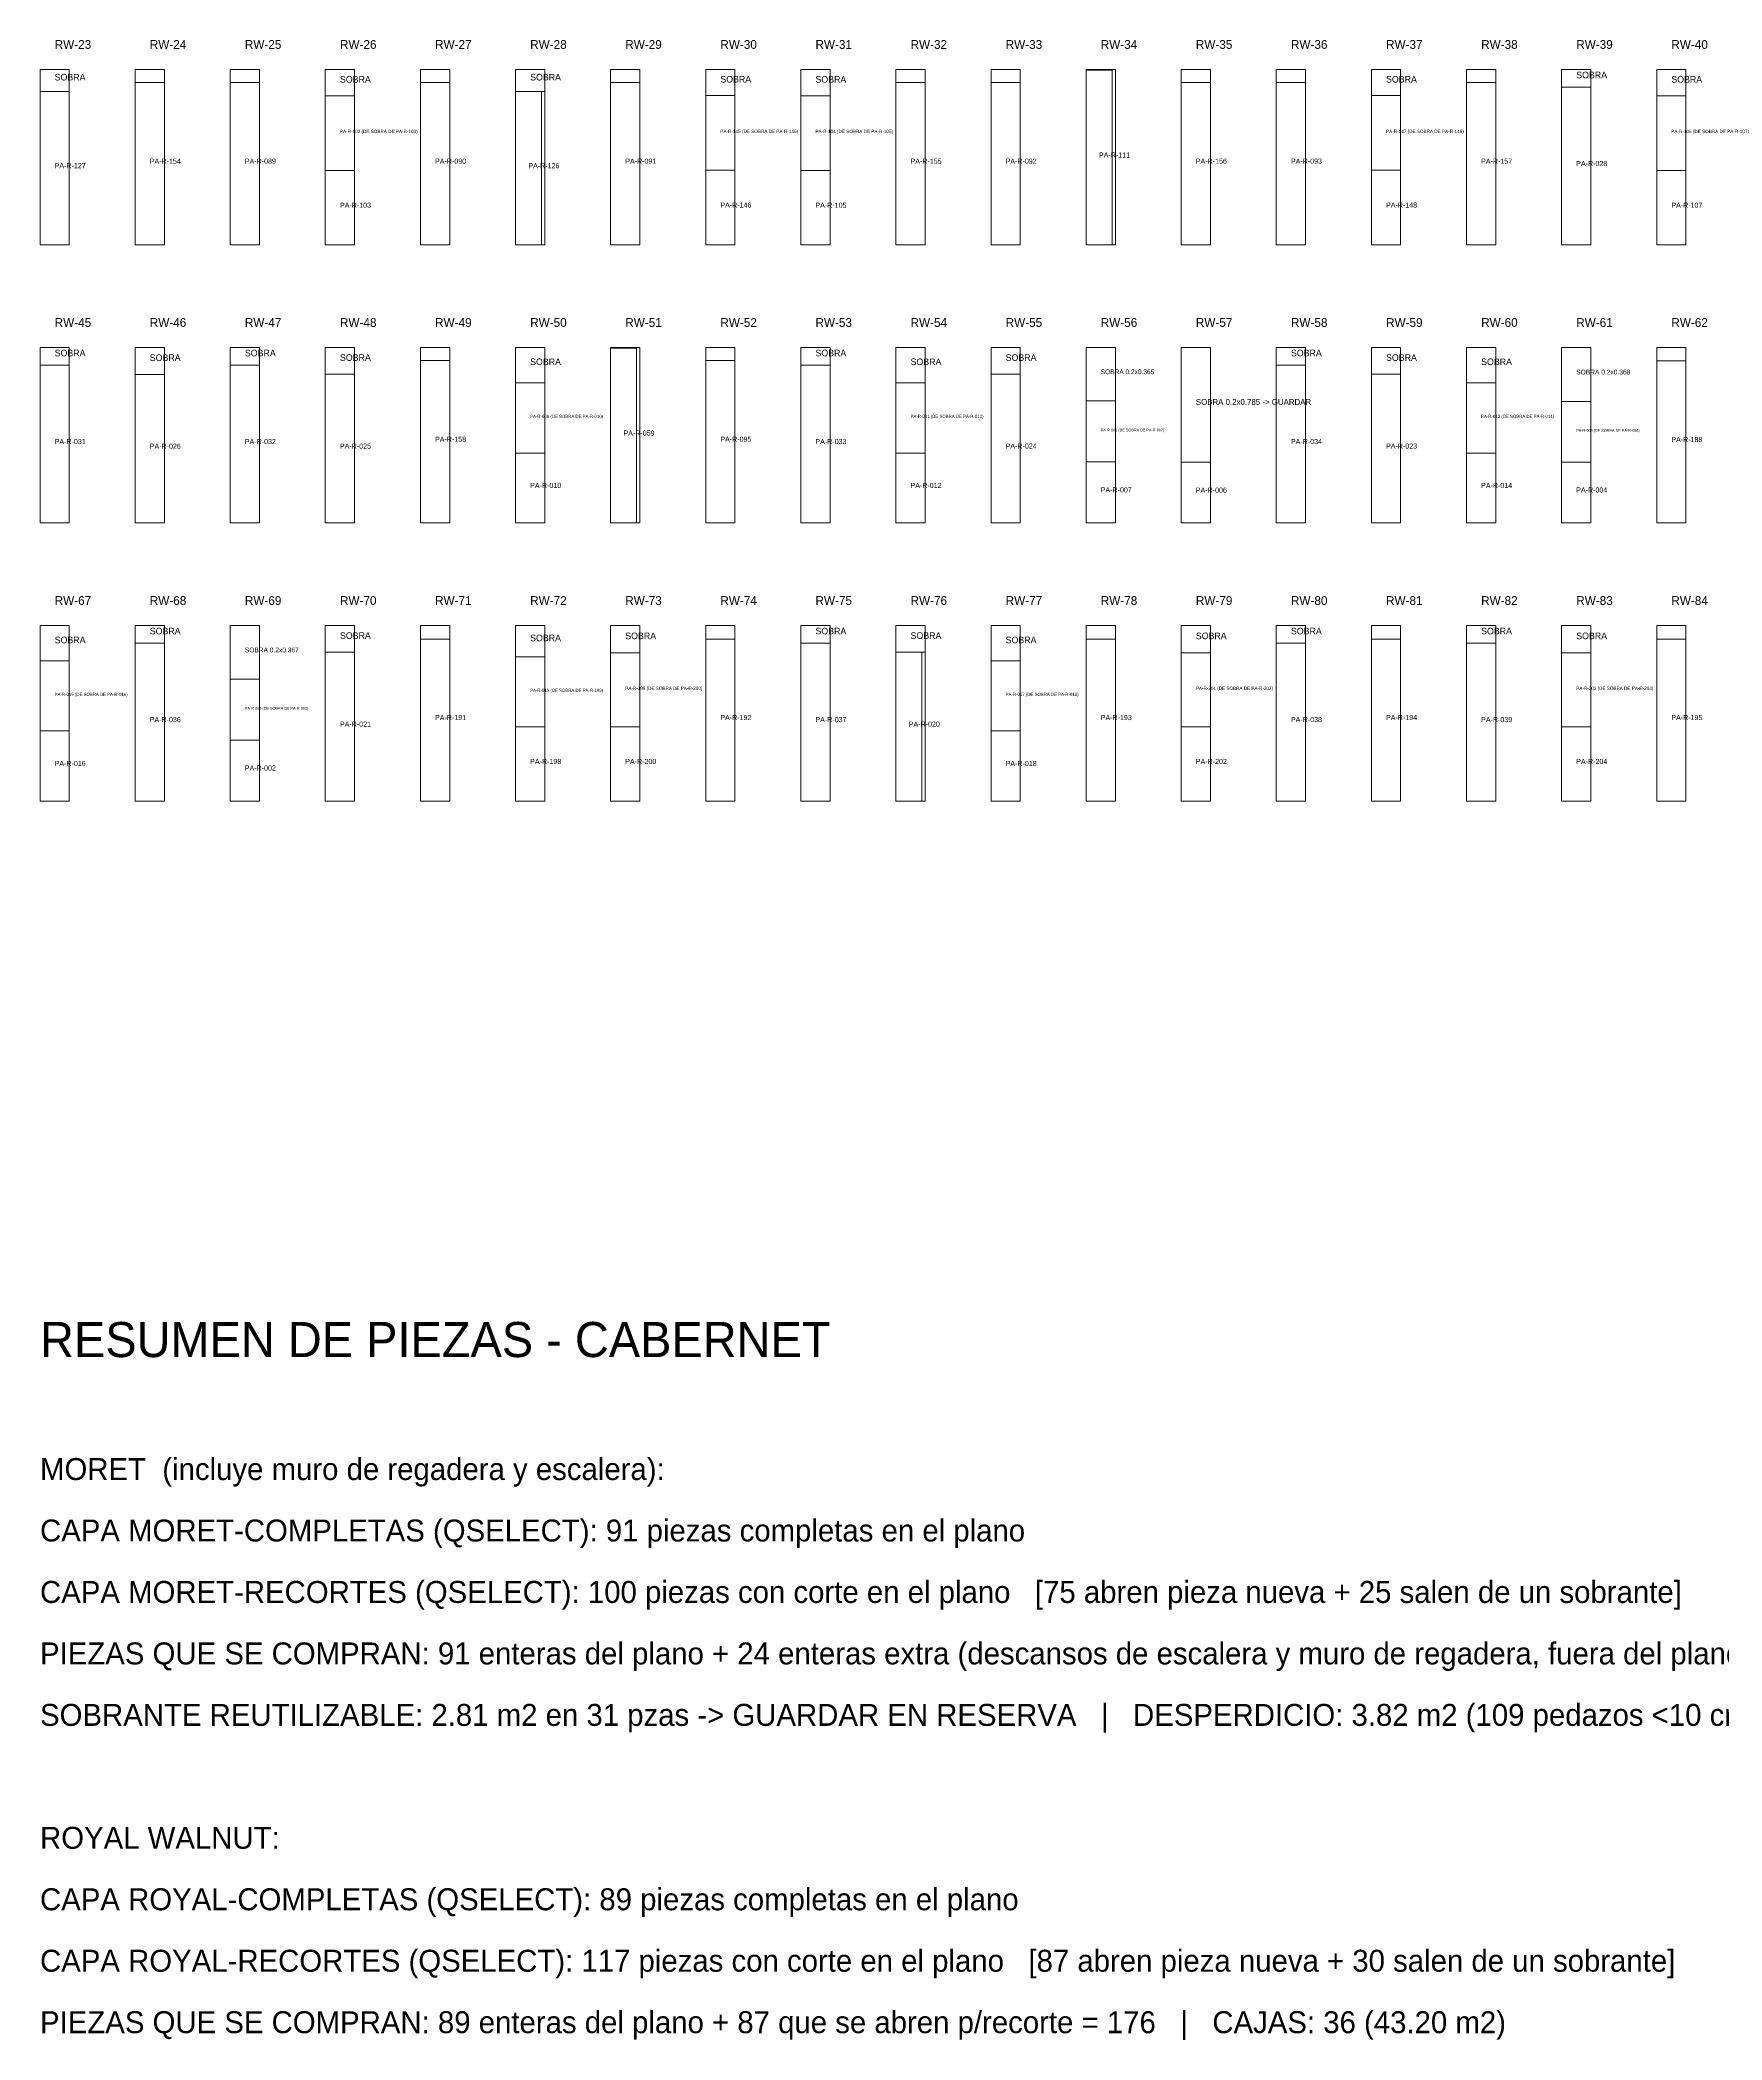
# Model space of a CAD drawing. Header units: metres. Extents: x 489.4 to 571.8, y -144.7 to -79.7.
# Drawn here: x 489.56 to 501.06, y -122.87 to -109.2 of the extents above; entities that cross this region are included whole.
import ezdxf

# ---------------------------------------------------------------- set-up
doc = ezdxf.new("R2010")
doc.units = ezdxf.units.M
for name, color, linetype, lineweight, plot in [('PLAN-CORTE-DESPERDICIO', 1, 'Continuous', 0, False), ('PLAN-CORTE-PIEZAS-A-ABRIR', 7, 'Continuous', 0, False), ('PLAN-CORTE-RECORTES', 3, 'Continuous', 0, False), ('PLAN-CORTE-SOBRANTES', 2, 'Continuous', 0, False), ('PLAN-CORTE-TEXTOS', 5, 'Continuous', 0, False), ('RESUMEN', 5, 'Continuous', 0, False)]:
    doc.layers.add(name, color=color, linetype=linetype, lineweight=lineweight, plot=plot)

msp = doc.modelspace()

# ---------------------------------------------------------------- linework, layer by layer
at = {"layer": 'PLAN-CORTE-DESPERDICIO'}
for points in [[(490.215, -109.489), (490.415, -109.489), (490.415, -109.4), (490.215, -109.4)], [(490.865, -109.49), (491.065, -109.49), (491.065, -109.4), (490.865, -109.4)], [(492.165, -109.49), (492.365, -109.49), (492.365, -109.4), (492.165, -109.4)], [(493.465, -109.49), (493.665, -109.49), (493.665, -109.4), (493.465, -109.4)], [(495.415, -109.489), (495.615, -109.489), (495.615, -109.4), (495.415, -109.4)], [(496.065, -109.49), (496.265, -109.49), (496.265, -109.4), (496.065, -109.4)], [(496.892, -110.6), (496.915, -110.6), (496.915, -109.4), (496.892, -109.4)], [(497.365, -109.489), (497.565, -109.489), (497.565, -109.4), (497.365, -109.4)], [(498.015, -109.49), (498.215, -109.49), (498.215, -109.4), (498.015, -109.4)], [(499.315, -109.489), (499.515, -109.489), (499.515, -109.4), (499.315, -109.4)], [(492.992, -110.6), (493.015, -110.6), (493.015, -109.551), (492.992, -109.551)], [(492.165, -111.389), (492.365, -111.389), (492.365, -111.3), (492.165, -111.3)], [(493.642, -112.5), (493.665, -112.5), (493.665, -111.3), (493.642, -111.3)], [(494.115, -111.39), (494.315, -111.39), (494.315, -111.3), (494.115, -111.3)], [(500.615, -111.393), (500.815, -111.393), (500.815, -111.3), (500.615, -111.3)], [(492.165, -113.293), (492.365, -113.293), (492.365, -113.2), (492.165, -113.2)], [(494.115, -113.293), (494.315, -113.293), (494.315, -113.2), (494.115, -113.2)], [(496.715, -113.293), (496.915, -113.293), (496.915, -113.2), (496.715, -113.2)], [(498.665, -113.293), (498.865, -113.293), (498.865, -113.2), (498.665, -113.2)], [(500.615, -113.293), (500.815, -113.293), (500.815, -113.2), (500.615, -113.2)], [(495.592, -114.4), (495.615, -114.4), (495.615, -113.383), (495.592, -113.383)]]:
    msp.add_lwpolyline(points, close=True, dxfattribs=at)
at = {"layer": 'PLAN-CORTE-PIEZAS-A-ABRIR'}
for points in [[(489.565, -110.6), (489.765, -110.6), (489.765, -109.4), (489.565, -109.4)], [(490.215, -110.6), (490.415, -110.6), (490.415, -109.4), (490.215, -109.4)], [(490.865, -110.6), (491.065, -110.6), (491.065, -109.4), (490.865, -109.4)], [(491.515, -110.6), (491.715, -110.6), (491.715, -109.4), (491.515, -109.4)], [(492.165, -110.6), (492.365, -110.6), (492.365, -109.4), (492.165, -109.4)], [(492.815, -110.6), (493.015, -110.6), (493.015, -109.4), (492.815, -109.4)], [(493.465, -110.6), (493.665, -110.6), (493.665, -109.4), (493.465, -109.4)], [(494.115, -110.6), (494.315, -110.6), (494.315, -109.4), (494.115, -109.4)], [(494.765, -110.6), (494.965, -110.6), (494.965, -109.4), (494.765, -109.4)], [(495.415, -110.6), (495.615, -110.6), (495.615, -109.4), (495.415, -109.4)], [(496.065, -110.6), (496.265, -110.6), (496.265, -109.4), (496.065, -109.4)], [(496.715, -110.6), (496.915, -110.6), (496.915, -109.4), (496.715, -109.4)], [(497.365, -110.6), (497.565, -110.6), (497.565, -109.4), (497.365, -109.4)], [(498.015, -110.6), (498.215, -110.6), (498.215, -109.4), (498.015, -109.4)], [(498.665, -110.6), (498.865, -110.6), (498.865, -109.4), (498.665, -109.4)], [(499.315, -110.6), (499.515, -110.6), (499.515, -109.4), (499.315, -109.4)], [(499.965, -110.6), (500.165, -110.6), (500.165, -109.4), (499.965, -109.4)], [(500.615, -110.6), (500.815, -110.6), (500.815, -109.4), (500.615, -109.4)], [(489.565, -112.5), (489.765, -112.5), (489.765, -111.3), (489.565, -111.3)], [(490.215, -112.5), (490.415, -112.5), (490.415, -111.3), (490.215, -111.3)], [(490.865, -112.5), (491.065, -112.5), (491.065, -111.3), (490.865, -111.3)], [(491.515, -112.5), (491.715, -112.5), (491.715, -111.3), (491.515, -111.3)], [(492.165, -112.5), (492.365, -112.5), (492.365, -111.3), (492.165, -111.3)], [(492.815, -112.5), (493.015, -112.5), (493.015, -111.3), (492.815, -111.3)], [(493.465, -112.5), (493.665, -112.5), (493.665, -111.3), (493.465, -111.3)], [(494.115, -112.5), (494.315, -112.5), (494.315, -111.3), (494.115, -111.3)], [(494.765, -112.5), (494.965, -112.5), (494.965, -111.3), (494.765, -111.3)], [(495.415, -112.5), (495.615, -112.5), (495.615, -111.3), (495.415, -111.3)], [(496.065, -112.5), (496.265, -112.5), (496.265, -111.3), (496.065, -111.3)], [(496.715, -112.5), (496.915, -112.5), (496.915, -111.3), (496.715, -111.3)], [(497.365, -112.5), (497.565, -112.5), (497.565, -111.3), (497.365, -111.3)], [(498.015, -112.5), (498.215, -112.5), (498.215, -111.3), (498.015, -111.3)], [(498.665, -112.5), (498.865, -112.5), (498.865, -111.3), (498.665, -111.3)], [(499.315, -112.5), (499.515, -112.5), (499.515, -111.3), (499.315, -111.3)], [(499.965, -112.5), (500.165, -112.5), (500.165, -111.3), (499.965, -111.3)], [(500.615, -112.5), (500.815, -112.5), (500.815, -111.3), (500.615, -111.3)], [(489.565, -114.4), (489.765, -114.4), (489.765, -113.2), (489.565, -113.2)], [(490.215, -114.4), (490.415, -114.4), (490.415, -113.2), (490.215, -113.2)], [(490.865, -114.4), (491.065, -114.4), (491.065, -113.2), (490.865, -113.2)], [(491.515, -114.4), (491.715, -114.4), (491.715, -113.2), (491.515, -113.2)], [(492.165, -114.4), (492.365, -114.4), (492.365, -113.2), (492.165, -113.2)], [(492.815, -114.4), (493.015, -114.4), (493.015, -113.2), (492.815, -113.2)], [(493.465, -114.4), (493.665, -114.4), (493.665, -113.2), (493.465, -113.2)], [(494.115, -114.4), (494.315, -114.4), (494.315, -113.2), (494.115, -113.2)], [(494.765, -114.4), (494.965, -114.4), (494.965, -113.2), (494.765, -113.2)], [(495.415, -114.4), (495.615, -114.4), (495.615, -113.2), (495.415, -113.2)], [(496.065, -114.4), (496.265, -114.4), (496.265, -113.2), (496.065, -113.2)], [(496.715, -114.4), (496.915, -114.4), (496.915, -113.2), (496.715, -113.2)], [(497.365, -114.4), (497.565, -114.4), (497.565, -113.2), (497.365, -113.2)], [(498.015, -114.4), (498.215, -114.4), (498.215, -113.2), (498.015, -113.2)], [(498.665, -114.4), (498.865, -114.4), (498.865, -113.2), (498.665, -113.2)], [(499.315, -114.4), (499.515, -114.4), (499.515, -113.2), (499.315, -113.2)], [(499.965, -114.4), (500.165, -114.4), (500.165, -113.2), (499.965, -113.2)], [(500.615, -114.4), (500.815, -114.4), (500.815, -113.2), (500.615, -113.2)]]:
    msp.add_lwpolyline(points, close=True, dxfattribs=at)
at = {"layer": 'PLAN-CORTE-RECORTES'}
for points in [[(496.715, -110.6), (496.892, -110.6), (496.892, -109.406), (496.715, -109.406)], [(489.565, -110.6), (489.765, -110.6), (489.765, -109.551), (489.565, -109.551)], [(490.215, -110.6), (490.415, -110.6), (490.415, -109.489), (490.215, -109.489)], [(490.865, -110.6), (491.065, -110.6), (491.065, -109.49), (490.865, -109.49)], [(491.515, -110.091), (491.715, -110.091), (491.715, -109.581), (491.515, -109.581)], [(492.165, -110.6), (492.365, -110.6), (492.365, -109.49), (492.165, -109.49)], [(492.815, -110.6), (492.992, -110.6), (492.992, -109.551), (492.815, -109.551)], [(493.465, -110.6), (493.665, -110.6), (493.665, -109.49), (493.465, -109.49)], [(494.115, -110.09), (494.315, -110.09), (494.315, -109.579), (494.115, -109.579)], [(494.765, -110.091), (494.965, -110.091), (494.965, -109.581), (494.765, -109.581)], [(495.415, -110.6), (495.615, -110.6), (495.615, -109.489), (495.415, -109.489)], [(496.065, -110.6), (496.265, -110.6), (496.265, -109.49), (496.065, -109.49)], [(497.365, -110.6), (497.565, -110.6), (497.565, -109.489), (497.365, -109.489)], [(498.015, -110.6), (498.215, -110.6), (498.215, -109.49), (498.015, -109.49)], [(498.665, -110.09), (498.865, -110.09), (498.865, -109.579), (498.665, -109.579)], [(499.315, -110.6), (499.515, -110.6), (499.515, -109.489), (499.315, -109.489)], [(499.965, -110.6), (500.165, -110.6), (500.165, -109.522), (499.965, -109.522)], [(500.615, -110.091), (500.815, -110.091), (500.815, -109.581), (500.615, -109.581)], [(491.515, -110.6), (491.715, -110.6), (491.715, -110.091), (491.515, -110.091)], [(494.115, -110.6), (494.315, -110.6), (494.315, -110.09), (494.115, -110.09)], [(494.765, -110.6), (494.965, -110.6), (494.965, -110.091), (494.765, -110.091)], [(498.665, -110.6), (498.865, -110.6), (498.865, -110.09), (498.665, -110.09)], [(500.615, -110.6), (500.815, -110.6), (500.815, -110.091), (500.615, -110.091)], [(493.465, -112.5), (493.642, -112.5), (493.642, -111.306), (493.465, -111.306)], [(489.565, -112.5), (489.765, -112.5), (489.765, -111.422), (489.565, -111.422)], [(490.215, -112.5), (490.415, -112.5), (490.415, -111.485), (490.215, -111.485)], [(490.865, -112.5), (491.065, -112.5), (491.065, -111.422), (490.865, -111.422)], [(491.515, -112.5), (491.715, -112.5), (491.715, -111.484), (491.515, -111.484)], [(492.165, -112.5), (492.365, -112.5), (492.365, -111.389), (492.165, -111.389)], [(494.115, -112.5), (494.315, -112.5), (494.315, -111.39), (494.115, -111.39)], [(494.765, -112.5), (494.965, -112.5), (494.965, -111.422), (494.765, -111.422)], [(496.065, -112.5), (496.265, -112.5), (496.265, -111.484), (496.065, -111.484)], [(498.015, -112.5), (498.215, -112.5), (498.215, -111.422), (498.015, -111.422)], [(498.665, -112.5), (498.865, -112.5), (498.865, -111.484), (498.665, -111.484)], [(500.615, -112.5), (500.815, -112.5), (500.815, -111.393), (500.615, -111.393)], [(492.815, -112.022), (493.015, -112.022), (493.015, -111.543), (492.815, -111.543)], [(495.415, -112.022), (495.615, -112.022), (495.615, -111.543), (495.415, -111.543)], [(499.315, -112.022), (499.515, -112.022), (499.515, -111.543), (499.315, -111.543)], [(496.715, -112.082), (496.915, -112.082), (496.915, -111.665), (496.715, -111.665)], [(499.965, -112.085), (500.165, -112.085), (500.165, -111.669), (499.965, -111.669)], [(492.815, -112.5), (493.015, -112.5), (493.015, -112.022), (492.815, -112.022)], [(495.415, -112.5), (495.615, -112.5), (495.615, -112.022), (495.415, -112.022)], [(499.315, -112.5), (499.515, -112.5), (499.515, -112.022), (499.315, -112.022)], [(496.715, -112.5), (496.915, -112.5), (496.915, -112.082), (496.715, -112.082)], [(497.365, -112.5), (497.565, -112.5), (497.565, -112.085), (497.365, -112.085)], [(499.965, -112.5), (500.165, -112.5), (500.165, -112.085), (499.965, -112.085)], [(492.165, -114.4), (492.365, -114.4), (492.365, -113.293), (492.165, -113.293)], [(494.115, -114.4), (494.315, -114.4), (494.315, -113.293), (494.115, -113.293)], [(496.715, -114.4), (496.915, -114.4), (496.915, -113.293), (496.715, -113.293)], [(498.665, -114.4), (498.865, -114.4), (498.865, -113.293), (498.665, -113.293)], [(500.615, -114.4), (500.815, -114.4), (500.815, -113.293), (500.615, -113.293)], [(490.215, -114.4), (490.415, -114.4), (490.415, -113.322), (490.215, -113.322)], [(491.515, -114.4), (491.715, -114.4), (491.715, -113.383), (491.515, -113.383)], [(492.815, -113.894), (493.015, -113.894), (493.015, -113.415), (492.815, -113.415)], [(493.465, -113.894), (493.665, -113.894), (493.665, -113.387), (493.465, -113.387)], [(494.765, -114.4), (494.965, -114.4), (494.965, -113.322), (494.765, -113.322)], [(495.415, -114.4), (495.592, -114.4), (495.592, -113.383), (495.415, -113.383)], [(497.365, -113.894), (497.565, -113.894), (497.565, -113.387), (497.365, -113.387)], [(498.015, -114.4), (498.215, -114.4), (498.215, -113.322), (498.015, -113.322)], [(499.315, -114.4), (499.515, -114.4), (499.515, -113.322), (499.315, -113.322)], [(499.965, -113.894), (500.165, -113.894), (500.165, -113.387), (499.965, -113.387)], [(489.565, -113.921), (489.765, -113.921), (489.765, -113.443), (489.565, -113.443)], [(490.865, -113.984), (491.065, -113.984), (491.065, -113.568), (490.865, -113.568)], [(496.065, -113.921), (496.265, -113.921), (496.265, -113.443), (496.065, -113.443)], [(489.565, -114.4), (489.765, -114.4), (489.765, -113.921), (489.565, -113.921)], [(492.815, -114.4), (493.015, -114.4), (493.015, -113.894), (492.815, -113.894)], [(493.465, -114.4), (493.665, -114.4), (493.665, -113.894), (493.465, -113.894)], [(496.065, -114.4), (496.265, -114.4), (496.265, -113.921), (496.065, -113.921)], [(497.365, -114.4), (497.565, -114.4), (497.565, -113.894), (497.365, -113.894)], [(499.965, -114.4), (500.165, -114.4), (500.165, -113.894), (499.965, -113.894)], [(490.865, -114.4), (491.065, -114.4), (491.065, -113.984), (490.865, -113.984)]]:
    msp.add_lwpolyline(points, close=True, dxfattribs=at)
at = {"layer": 'PLAN-CORTE-SOBRANTES'}
for points in [[(489.565, -109.551), (489.765, -109.551), (489.765, -109.4), (489.565, -109.4)], [(491.515, -109.581), (491.715, -109.581), (491.715, -109.4), (491.515, -109.4)], [(492.815, -109.551), (493.015, -109.551), (493.015, -109.4), (492.815, -109.4)], [(494.115, -109.579), (494.315, -109.579), (494.315, -109.4), (494.115, -109.4)], [(494.765, -109.581), (494.965, -109.581), (494.965, -109.4), (494.765, -109.4)], [(498.665, -109.579), (498.865, -109.579), (498.865, -109.4), (498.665, -109.4)], [(499.965, -109.522), (500.165, -109.522), (500.165, -109.4), (499.965, -109.4)], [(500.615, -109.581), (500.815, -109.581), (500.815, -109.4), (500.615, -109.4)], [(489.565, -111.422), (489.765, -111.422), (489.765, -111.3), (489.565, -111.3)], [(490.215, -111.485), (490.415, -111.485), (490.415, -111.3), (490.215, -111.3)], [(490.865, -111.422), (491.065, -111.422), (491.065, -111.3), (490.865, -111.3)], [(491.515, -111.484), (491.715, -111.484), (491.715, -111.3), (491.515, -111.3)], [(492.815, -111.543), (493.015, -111.543), (493.015, -111.3), (492.815, -111.3)], [(494.765, -111.422), (494.965, -111.422), (494.965, -111.3), (494.765, -111.3)], [(495.415, -111.543), (495.615, -111.543), (495.615, -111.3), (495.415, -111.3)], [(496.065, -111.484), (496.265, -111.484), (496.265, -111.3), (496.065, -111.3)], [(496.715, -111.665), (496.915, -111.665), (496.915, -111.3), (496.715, -111.3)], [(497.365, -112.085), (497.565, -112.085), (497.565, -111.3), (497.365, -111.3)], [(498.015, -111.422), (498.215, -111.422), (498.215, -111.3), (498.015, -111.3)], [(498.665, -111.484), (498.865, -111.484), (498.865, -111.3), (498.665, -111.3)], [(499.315, -111.543), (499.515, -111.543), (499.515, -111.3), (499.315, -111.3)], [(499.965, -111.669), (500.165, -111.669), (500.165, -111.3), (499.965, -111.3)], [(489.565, -113.443), (489.765, -113.443), (489.765, -113.2), (489.565, -113.2)], [(490.215, -113.322), (490.415, -113.322), (490.415, -113.2), (490.215, -113.2)], [(490.865, -113.568), (491.065, -113.568), (491.065, -113.2), (490.865, -113.2)], [(491.515, -113.383), (491.715, -113.383), (491.715, -113.2), (491.515, -113.2)], [(492.815, -113.415), (493.015, -113.415), (493.015, -113.2), (492.815, -113.2)], [(493.465, -113.387), (493.665, -113.387), (493.665, -113.2), (493.465, -113.2)], [(494.765, -113.322), (494.965, -113.322), (494.965, -113.2), (494.765, -113.2)], [(495.415, -113.383), (495.615, -113.383), (495.615, -113.2), (495.415, -113.2)], [(496.065, -113.443), (496.265, -113.443), (496.265, -113.2), (496.065, -113.2)], [(497.365, -113.387), (497.565, -113.387), (497.565, -113.2), (497.365, -113.2)], [(498.015, -113.322), (498.215, -113.322), (498.215, -113.2), (498.015, -113.2)], [(499.315, -113.322), (499.515, -113.322), (499.515, -113.2), (499.315, -113.2)], [(499.965, -113.387), (500.165, -113.387), (500.165, -113.2), (499.965, -113.2)]]:
    msp.add_lwpolyline(points, close=True, dxfattribs=at)

# ---------------------------------------------------------------- texts
at = {"layer": 'PLAN-CORTE-TEXTOS'}
for s, height, p in [('RW-23', 0.06, (489.665, -109.26)), ('RW-24', 0.06, (490.315, -109.26)), ('RW-25', 0.06, (490.965, -109.26)), ('RW-26', 0.06, (491.615, -109.26)), ('RW-27', 0.06, (492.265, -109.26)), ('RW-28', 0.06, (492.915, -109.26)), ('RW-29', 0.06, (493.565, -109.26)), ('RW-30', 0.06, (494.215, -109.26)), ('RW-31', 0.06, (494.865, -109.26)), ('RW-32', 0.06, (495.515, -109.26)), ('RW-33', 0.06, (496.165, -109.26)), ('RW-34', 0.06, (496.815, -109.26)), ('RW-35', 0.06, (497.465, -109.26)), ('RW-36', 0.06, (498.115, -109.26)), ('RW-37', 0.06, (498.765, -109.26)), ('RW-38', 0.06, (499.415, -109.26)), ('RW-39', 0.06, (500.065, -109.26)), ('RW-40', 0.06, (500.715, -109.26)), ('SOBRA', 0.045, (489.665, -109.476)), ('SOBRA', 0.045, (491.615, -109.491)), ('SOBRA', 0.045, (492.915, -109.476)), ('SOBRA', 0.045, (494.215, -109.49)), ('SOBRA', 0.045, (494.865, -109.491)), ('SOBRA', 0.045, (498.765, -109.49)), ('SOBRA', 0.045, (500.065, -109.461)), ('SOBRA', 0.045, (500.715, -109.491)), ('PA-R-102 (DE SOBRA DE PA-R-103)', 0.02283, (491.615, -109.836)), ('PA-R-145 (DE SOBRA DE PA-R-146)', 0.02287, (494.215, -109.835)), ('PA-R-104 (DE SOBRA DE PA-R-105)', 0.02283, (494.865, -109.836)), ('PA-R-147 (DE SOBRA DE PA-R-148)', 0.02287, (498.765, -109.835)), ('PA-R-106 (DE SOBRA DE PA-R-107)', 0.02283, (500.715, -109.836)), ('PA-R-154', 0.035, (490.315, -110.045)), ('PA-R-089', 0.035, (490.965, -110.045)), ('PA-R-090', 0.035, (492.265, -110.045)), ('PA-R-091', 0.035, (493.565, -110.045)), ('PA-R-155', 0.035, (495.515, -110.045)), ('PA-R-092', 0.035, (496.165, -110.045)), ('PA-R-111', 0.035, (496.803, -110.003)), ('PA-R-156', 0.035, (497.465, -110.045)), ('PA-R-093', 0.035, (498.115, -110.045)), ('PA-R-157', 0.035, (499.415, -110.045)), ('PA-R-127', 0.035, (489.665, -110.076)), ('PA-R-126', 0.035, (492.903, -110.076)), ('PA-R-028', 0.035, (500.065, -110.061)), ('PA-R-103', 0.035, (491.615, -110.346)), ('PA-R-146', 0.035, (494.215, -110.345)), ('PA-R-105', 0.035, (494.865, -110.346)), ('PA-R-148', 0.035, (498.765, -110.345)), ('PA-R-107', 0.035, (500.715, -110.346)), ('RW-45', 0.06, (489.665, -111.16)), ('RW-46', 0.06, (490.315, -111.16)), ('RW-47', 0.06, (490.965, -111.16)), ('RW-48', 0.06, (491.615, -111.16)), ('RW-49', 0.06, (492.265, -111.16)), ('RW-50', 0.06, (492.915, -111.16)), ('RW-51', 0.06, (493.565, -111.16)), ('RW-52', 0.06, (494.215, -111.16)), ('RW-53', 0.06, (494.865, -111.16)), ('RW-54', 0.06, (495.515, -111.16)), ('RW-55', 0.06, (496.165, -111.16)), ('RW-56', 0.06, (496.815, -111.16)), ('RW-57', 0.06, (497.465, -111.16)), ('RW-58', 0.06, (498.115, -111.16)), ('RW-59', 0.06, (498.765, -111.16)), ('RW-60', 0.06, (499.415, -111.16)), ('RW-61', 0.06, (500.065, -111.16)), ('RW-62', 0.06, (500.715, -111.16)), ('SOBRA', 0.045, (489.665, -111.361)), ('SOBRA', 0.045, (490.315, -111.393)), ('SOBRA', 0.045, (490.965, -111.361)), ('SOBRA', 0.045, (491.615, -111.392)), ('SOBRA', 0.045, (492.915, -111.421)), ('SOBRA', 0.045, (494.865, -111.361)), ('SOBRA', 0.045, (495.515, -111.421)), ('SOBRA', 0.045, (496.165, -111.392)), ('SOBRA', 0.045, (498.115, -111.361)), ('SOBRA', 0.045, (498.765, -111.392)), ('SOBRA', 0.045, (499.415, -111.421)), ('SOBRA 0.2x0.365', 0.03244, (496.815, -111.483)), ('SOBRA 0.2x0.368', 0.03276, (500.065, -111.485)), ('SOBRA 0.2x0.785 -> GUARDAR', 0.04024, (497.465, -111.693)), ('PA-R-009 (DE SOBRA DE PA-R-010)', 0.02146, (492.915, -111.782)), ('PA-R-011 (DE SOBRA DE PA-R-012)', 0.02146, (495.515, -111.782)), ('PA-R-013 (DE SOBRA DE PA-R-014)', 0.02146, (499.415, -111.782)), ('PA-R-031', 0.035, (489.665, -111.961)), ('PA-R-032', 0.035, (490.965, -111.961)), ('PA-R-158', 0.035, (492.265, -111.945)), ('PA-R-059', 0.035, (493.553, -111.903)), ('PA-R-095', 0.035, (494.215, -111.945)), ('PA-R-033', 0.035, (494.865, -111.961)), ('PA-R-001 (DE SOBRA DE PA-R-007)', 0.01867, (496.815, -111.874)), ('PA-R-034', 0.035, (498.115, -111.961)), ('PA-R-005 (DE SOBRA DE PA-R-004)', 0.01862, (500.065, -111.877)), ('PA-R-188', 0.035, (500.715, -111.947)), ('PA-R-026', 0.035, (490.315, -111.993)), ('PA-R-025', 0.035, (491.615, -111.992)), ('PA-R-024', 0.035, (496.165, -111.992)), ('PA-R-023', 0.035, (498.765, -111.992)), ('PA-R-010', 0.035, (492.915, -112.261)), ('PA-R-012', 0.035, (495.515, -112.261)), ('PA-R-007', 0.035, (496.815, -112.291)), ('PA-R-006', 0.035, (497.465, -112.293)), ('PA-R-014', 0.035, (499.415, -112.261)), ('PA-R-004', 0.035, (500.065, -112.292)), ('RW-67', 0.06, (489.665, -113.06)), ('RW-68', 0.06, (490.315, -113.06)), ('RW-69', 0.06, (490.965, -113.06)), ('RW-70', 0.06, (491.615, -113.06)), ('RW-71', 0.06, (492.265, -113.06)), ('RW-72', 0.06, (492.915, -113.06)), ('RW-73', 0.06, (493.565, -113.06)), ('RW-74', 0.06, (494.215, -113.06)), ('RW-75', 0.06, (494.865, -113.06)), ('RW-76', 0.06, (495.515, -113.06)), ('RW-77', 0.06, (496.165, -113.06)), ('RW-78', 0.06, (496.815, -113.06)), ('RW-79', 0.06, (497.465, -113.06)), ('RW-80', 0.06, (498.115, -113.06)), ('RW-81', 0.06, (498.765, -113.06)), ('RW-82', 0.06, (499.415, -113.06)), ('RW-83', 0.06, (500.065, -113.06)), ('RW-84', 0.06, (500.715, -113.06)), ('SOBRA', 0.045, (489.665, -113.322)), ('SOBRA', 0.045, (490.315, -113.261)), ('SOBRA', 0.045, (491.615, -113.292)), ('SOBRA', 0.045, (492.915, -113.308)), ('SOBRA', 0.045, (493.565, -113.294)), ('SOBRA', 0.045, (494.865, -113.261)), ('SOBRA', 0.045, (495.515, -113.292)), ('SOBRA', 0.045, (496.165, -113.322)), ('SOBRA', 0.045, (497.465, -113.294)), ('SOBRA', 0.045, (498.115, -113.261)), ('SOBRA', 0.045, (499.415, -113.261)), ('SOBRA', 0.045, (500.065, -113.294)), ('SOBRA 0.2x0.367', 0.03265, (490.965, -113.384)), ('PA-R-015 (DE SOBRA DE PA-R-016)', 0.02146, (489.665, -113.682)), ('PA-R-019 (DE SOBRA DE PA-R-198)', 0.02146, (492.915, -113.654)), ('PA-R-199 (DE SOBRA DE PA-R-200)', 0.02269, (493.565, -113.641)), ('PA-R-017 (DE SOBRA DE PA-R-018)', 0.02146, (496.165, -113.682)), ('PA-R-201 (DE SOBRA DE PA-R-202)', 0.02269, (497.465, -113.641)), ('PA-R-203 (DE SOBRA DE PA-R-204)', 0.02269, (500.065, -113.641)), ('PA-R-036', 0.035, (490.315, -113.861)), ('PA-R-003 (DE SOBRA DE PA-R-002)', 0.01865, (490.965, -113.776)), ('PA-R-191', 0.035, (492.265, -113.847)), ('PA-R-192', 0.035, (494.215, -113.847)), ('PA-R-037', 0.035, (494.865, -113.861)), ('PA-R-193', 0.035, (496.815, -113.847)), ('PA-R-038', 0.035, (498.115, -113.861)), ('PA-R-194', 0.035, (498.765, -113.847)), ('PA-R-039', 0.035, (499.415, -113.861)), ('PA-R-195', 0.035, (500.715, -113.847)), ('PA-R-021', 0.035, (491.615, -113.892)), ('PA-R-020', 0.035, (495.503, -113.892)), ('PA-R-198', 0.035, (492.915, -114.147)), ('PA-R-200', 0.035, (493.565, -114.147)), ('PA-R-202', 0.035, (497.465, -114.147)), ('PA-R-204', 0.035, (500.065, -114.147)), ('PA-R-016', 0.035, (489.665, -114.161)), ('PA-R-002', 0.035, (490.965, -114.192)), ('PA-R-018', 0.035, (496.165, -114.161))]:
    msp.add_text(s, height=height, dxfattribs=at).set_placement(p)
at = {"layer": 'RESUMEN'}
for s, height, p in [('RESUMEN DE PIEZAS - CABERNET', 0.24, (489.565, -118.2)), ('MORET  (incluye muro de regadera y escalera):', 0.15, (489.565, -119.04)), ('CAPA MORET-COMPLETAS (QSELECT): 91 piezas completas en el plano', 0.15, (489.565, -119.46)), ('CAPA MORET-RECORTES (QSELECT): 100 piezas con corte en el plano   [75 abren pieza nueva + 25 salen de un sobrante]', 0.15, (489.565, -119.88)), ('PIEZAS QUE SE COMPRAN: 91 enteras del plano + 24 enteras extra (descansos de escalera y muro de regadera, fuera del plano) + 95 que se abren p/recorte = 210   |   CAJAS: 105 (149.44 m2)', 0.15, (489.565, -120.3)), ('SOBRANTE REUTILIZABLE: 2.81 m2 en 31 pzas -> GUARDAR EN RESERVA   |   DESPERDICIO: 3.82 m2 (109 pedazos <10 cm)   |   SOBRA TOTAL: 4.4% de lo comprado', 0.15, (489.565, -120.72)), ('ROYAL WALNUT:', 0.15, (489.565, -121.56)), ('CAPA ROYAL-COMPLETAS (QSELECT): 89 piezas completas en el plano', 0.15, (489.565, -121.98)), ('CAPA ROYAL-RECORTES (QSELECT): 117 piezas con corte en el plano   [87 abren pieza nueva + 30 salen de un sobrante]', 0.15, (489.565, -122.4)), ('PIEZAS QUE SE COMPRAN: 89 enteras del plano + 87 que se abren p/recorte = 176   |   CAJAS: 36 (43.20 m2)', 0.15, (489.565, -122.82))]:
    msp.add_text(s, height=height, dxfattribs=at).set_placement(p)

doc.saveas('drawing.dxf')
